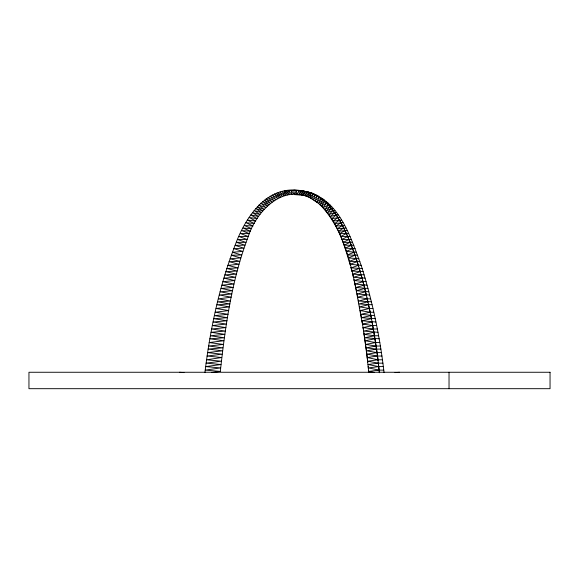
<?xml version="1.0" encoding="UTF-8"?>
<svg xmlns="http://www.w3.org/2000/svg" width="579" height="579" viewBox="0 0 579 579"><rect width="100%" height="100%" fill="white"/><g stroke="black" fill="none" stroke-linecap="round" stroke-linejoin="round"><path stroke-width="0.87" d="M204.915 372.63C210.17 329.299 219.282 286.113 235.096 245.344C245.887 215.706 268.765 182.19 305.162 191.533L304.923 195.659L308.455 196.896L311.053 193.183C340.799 203.207 351.033 238.816 361.18 265.348C372.188 300.262 379.918 336.254 384.065 372.63M211.704 372.558L220.309 371.414C225.347 325.796 231.738 279.599 248.246 236.522C257.221 208.382 287.879 179.693 316.901 202.114M310.923 192.604L307.311 192.025L306.754 196.23L309.352 192.604L312.638 193.183M308.455 196.896L309.352 192.604L305.162 191.533L303.258 195.268L294.487 194.595L291.172 190.462L300.501 190.665L308.875 192.025M324.667 200.088L322.981 200.088L318.508 203.417L309.866 197.555L311.053 193.183L309.352 192.604M314.52 193.936L312.921 193.936L311.422 198.38L315.164 194.993L316.771 194.993M311.053 193.183L315.164 194.993L313.29 199.523L317.249 196.129L318.877 196.129M297.809 190.462L296.303 190.462L294.487 194.595L293.741 190.31L295.239 190.31M302.672 190.889L301.152 190.889L299.459 194.747L298.988 190.665L300.501 190.665M315.164 194.993L317.249 196.129L315.056 200.732L319.318 197.41L320.961 197.41M304.778 191.186L303.244 191.186L301.398 194.949L301.152 190.889M298.988 190.665L296.962 194.624L296.303 190.462M317.249 196.129L319.318 197.41L316.836 202.064L321.229 198.742L322.894 198.742M318.508 203.417L321.229 198.742L319.318 197.41M350.324 265.291C343.897 243.723 337.282 220.382 320.049 204.749L322.981 200.088L321.229 198.742M307.311 192.025L304.923 195.659L303.258 195.268L303.244 191.186M326.281 201.42L324.573 201.42L321.461 206.044C350.172 237.781 354.558 284.398 362.599 324.732M328.134 203.099L326.397 203.099L323.089 207.637L328.322 205.017L330.095 205.017M322.981 200.088L328.322 205.017L324.805 209.439L329.907 206.746L331.709 206.746M309.866 197.555L312.921 193.936M328.322 205.017L329.907 206.746L326.223 211.046L331.369 208.454L333.207 208.454M329.907 206.746L331.369 208.454L327.526 212.631L333.005 210.495L334.879 210.495M331.369 208.454L333.005 210.495L328.981 214.519L334.59 212.631L336.5 212.631M333.005 210.495L334.59 212.631L330.385 216.503L336.182 214.932L338.143 214.932M334.59 212.631L336.182 214.932L331.803 218.659L339.822 217.458M336.182 214.932L337.818 217.458L333.251 221.04L341.472 220.107M318.493 203.41L320.049 204.749L324.573 201.42M337.818 217.458L339.417 220.107L334.669 223.559L342.985 222.683M339.417 220.107L340.893 222.683L335.965 226.027L344.548 225.492M340.893 222.683L342.399 225.492L337.289 228.727L345.902 228.032M342.399 225.492L343.709 228.032L338.44 231.202L347.197 230.58M326.397 203.099L321.461 206.044L320.057 204.756M343.709 228.032L344.968 230.58L339.533 233.684L348.623 233.467M326.288 202.997C335.183 211.509 341.19 222.474 346.358 233.518L340.727 236.522L350.042 236.485M344.968 230.58L347.704 236.485L341.914 239.482L351.395 239.489M346.358 233.518L348.999 239.482L343.043 242.427L352.611 242.29M347.704 236.485L350.172 242.29L344.049 245.178L353.885 245.344M350.172 242.29L351.395 245.344L345.098 248.181L355.202 248.63M351.395 245.344L352.654 248.63L346.177 251.416L356.592 252.256M352.654 248.63L353.986 252.256L347.32 254.984L357.699 255.245M353.986 252.256L355.043 255.245L348.218 257.93L358.944 258.733M355.043 255.245L356.223 258.733L349.224 261.375L359.95 261.657M356.223 258.733L357.185 261.657L350.049 264.27L361.18 265.348M357.185 261.657L358.35 265.348L351.04 267.918L362.186 268.482M358.35 265.348L359.306 268.482L351.858 271.015L363.178 271.645M359.306 268.482L360.239 271.645L352.654 274.142L364.155 274.873M360.239 271.645L361.166 274.873L353.443 277.334L365.117 278.137M361.166 274.873L362.07 278.137L354.21 280.554L366.123 281.683M362.07 278.137L363.019 281.683L355.014 284.05L367.093 285.179M363.019 281.683L363.923 285.179L355.774 287.51L367.969 288.429M363.923 285.179L364.748 288.429L356.461 290.716L368.845 291.78M364.748 288.429L365.566 291.78L357.134 294.016L369.67 294.993M365.566 291.78L366.333 294.993L357.771 297.193L367.224 298.844L370.632 298.844M366.333 294.993L367.224 298.844L358.502 301L371.356 301.818M367.224 298.844L367.904 301.818L359.045 303.953L372.065 304.764M367.904 301.818L368.555 304.764L359.573 306.87L369.359 308.484L372.934 308.484M368.439 304.228L369.366 308.513L360.225 310.568L370.155 312.24L373.795 312.24M368.555 304.764L370.155 312.24L360.869 314.317L374.548 315.62M370.155 312.24L370.849 315.62L361.434 317.69L375.214 318.696M370.849 315.62L371.465 318.696L361.947 320.766L375.923 322.018M363.272 328.865L362.49 324.088L372.109 322.018L371.465 318.696M374.454 372.521L368.671 371.414L366.507 350.809L363.062 327.598L372.767 325.521L376.639 325.521M377.342 329.01L373.404 329.01L363.626 331.079L377.978 332.31M372.109 322.018L373.983 332.31L364.148 334.358L374.57 335.755L378.623 335.755M373.983 332.31L374.57 335.755L364.669 337.76L379.173 338.795M374.57 335.755L375.062 338.795L365.117 340.749L375.655 342.558L379.831 342.558M375.062 338.795L375.655 342.558L365.653 344.433L376.176 346.039L380.417 346.039M284.455 191.417L287.133 190.983M375.655 342.558L376.176 346.039L366.123 347.834L376.611 349.101L380.91 349.101M376.176 346.039L376.611 349.101L366.507 350.809L377.088 352.611L381.452 352.611M376.611 349.101L377.088 352.611L366.92 354.203L377.53 356.034L381.952 356.034M371.986 321.396L377.53 356.027L367.296 357.533L377.986 359.791L382.473 359.791M377.088 352.611L377.986 359.791L367.687 361.209L378.369 363.156L382.922 363.156M377.986 359.791L378.369 363.156L368.02 364.517L378.731 366.601L383.349 366.601M378.369 363.156L378.731 366.601L368.345 367.911L379.086 370.119L383.768 370.119M368.671 371.414L379.086 370.119L378.731 366.601M368.367 372.558L371.023 372.261M288.552 190.809L292.677 190.462M395.008 372.601L399.51 372.261M287.828 190.889L286.301 190.889L289.522 194.747L288.48 190.665L289.992 190.665M220.309 371.414L205.212 370.119L220.635 367.911L205.632 366.601L220.961 364.517L206.059 363.156L221.294 361.209L206.5 359.791L221.685 357.533L207.029 356.034L222.061 354.203L207.528 352.611L222.474 350.809L208.071 349.101L222.857 347.834L208.563 346.039L223.328 344.433L209.149 342.558L223.856 340.749L209.808 338.795L224.305 337.76L210.358 335.755L224.833 334.358L211.002 332.31L225.354 331.079L211.639 329.01L225.911 327.598L212.334 325.521L226.49 324.088L213.058 322.018L227.033 320.766L213.767 318.696L227.54 317.69L214.433 315.62L228.112 314.317L215.185 312.24L228.756 310.568L216.047 308.484L229.407 306.87L216.915 304.764L229.935 303.953L217.617 301.818L230.478 301L218.348 298.844L231.209 297.193L219.311 294.993L231.839 294.016L220.129 291.78L232.519 290.716L221.012 288.429L233.207 287.51L221.88 285.179L233.967 284.05L222.85 281.683L234.77 280.554L223.863 278.137L235.537 277.334L224.826 274.873L236.326 274.142L225.803 271.645L237.122 271.015L226.794 268.482L237.94 267.918L227.8 265.348L238.932 264.27L229.031 261.657L239.749 261.375L230.037 258.733L240.763 257.93L231.282 255.245L241.66 254.984L232.389 252.256L242.796 251.416L233.778 248.63L243.882 248.181L235.096 245.344L244.931 245.178L236.37 242.29L245.937 242.427L237.585 239.489L247.059 239.482L238.939 236.485L248.246 236.522L240.357 233.467L249.448 233.684L241.776 230.58L250.541 231.202L243.079 228.032L251.684 228.727L244.432 225.492L253.016 226.027L245.995 222.683L254.311 223.559L247.508 220.107L255.73 221.04L249.158 217.458L257.177 218.659L250.837 214.932L258.596 216.503L252.48 212.631L260 214.519L254.101 210.495L261.447 212.631L255.773 208.454L262.75 211.046L257.264 206.746L264.169 209.439L258.885 205.017L265.884 207.637L260.839 203.099L267.512 206.044L262.7 201.42L268.924 204.756L264.313 200.088L270.473 203.417L266.087 198.742L272.144 202.064L268.019 197.41L273.925 200.732L270.103 196.129L275.684 199.523L272.202 194.993L277.558 198.38L274.46 193.936L279.114 197.555L276.342 193.183L280.526 196.896L278.05 192.604L282.226 196.23L280.106 192.025L284.057 195.659L282.27 191.533L285.722 195.268L284.202 191.186L285.737 191.186M305.162 191.533L306.711 191.533M293.741 190.31C304.981 190.346 316.402 193.733 324.718 201.55M179.49 372.261L183.992 372.601M363.062 327.598L373.404 329.01M362.49 324.088L372.767 325.521M284.202 191.186L287.575 194.949L286.301 190.889M288.48 190.665L292.019 194.624L291.172 190.462M348.999 239.482L355.216 255.752M355.919 257.821L358.589 266.13M359.226 268.215L360.464 272.405M361.057 274.504L362.222 278.716M350.874 267.303L351.945 271.348M362.794 280.829L366.493 295.688M352.459 273.375L353.465 277.442M353.957 279.476L356.671 291.744M366.992 297.823L367.962 302.093M369.366 308.513L370.271 312.798M370.712 314.947L371.573 319.246M357.091 293.792L357.909 297.903M358.3 299.958L358.691 302.014M359.443 306.139L359.812 308.202M360.174 310.264L360.529 312.327M360.883 314.39L361.578 318.522M361.918 320.592L362.259 322.662M363.93 333.005L367.774 362.092M377.53 356.027L378.051 360.377M378.297 362.555L379.202 371.291M379.086 370.119L379.346 372.746M368.186 366.268L368.382 368.36M368.577 370.444L368.772 372.536M449.029 372.261L449.029 388.69M550.05 372.261L28.95 372.261L28.95 388.69L550.05 388.69L550.05 372.261"/></g></svg>
